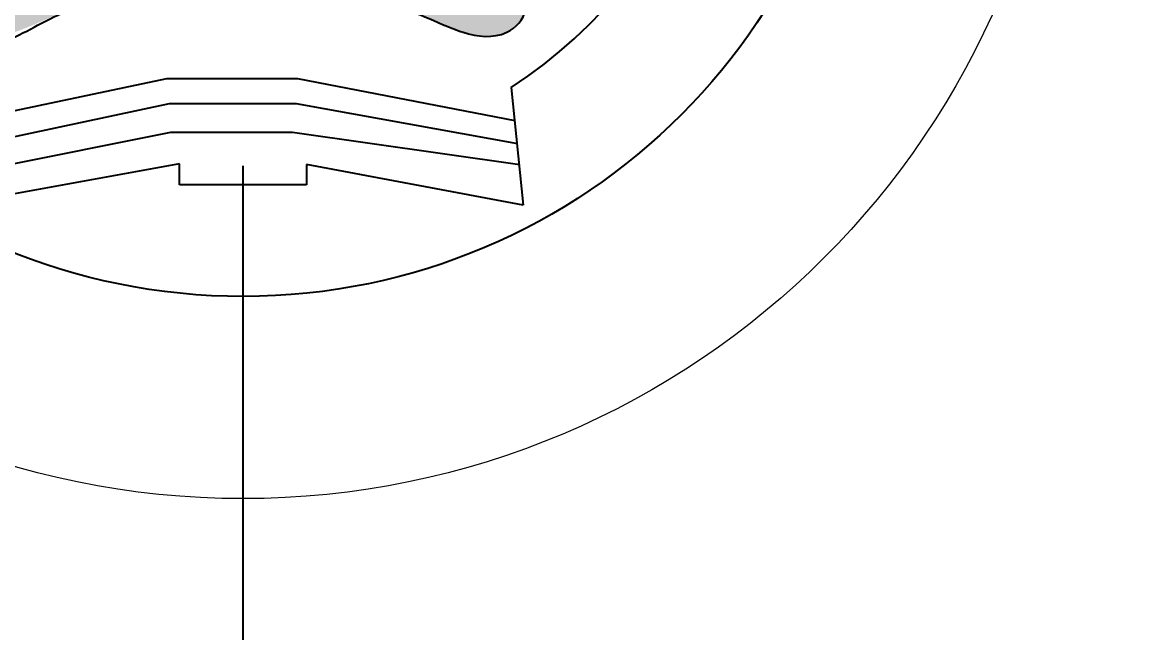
# Model space of a CAD drawing. Extents: x -79995 to 347433, y -157641 to 104789.
# Drawn here: x 3264 to 3943, y -18826 to -18454 of the extents above; entities that cross this region are included whole.
import ezdxf

# ---------------------------------------------------------------- set-up
doc = ezdxf.new("R2010")
doc.units = 0
doc.layers.get('DEFPOINTS').update_dxf_attribs({"linetype": 'CONTINUOUS'})
for name, color, linetype in [('DIM', 1, 'CONTINUOUS'), ('net cat', 4, 'CONTINUOUS'), ('quocquy', 7, 'CONTINUOUS')]:
    doc.layers.add(name, color=color, linetype=linetype)
doc.layers.add('NET-THAY', color=2, linetype='CONTINUOUS', lineweight=13)
doc.styles.add('HEL-CONDENSE', font='')
doc.styles.get('HEL-CONDENSE').set_extended_font_data('VNI-Helve-Condense')
doc.dimstyles.new('D100', dxfattribs={"dimtxt": 225, "dimasz": 1.199999999999999, "dimexe": 100, "dimexo": 0, "dimgap": 50, "dimtad": 1, "dimdec": 0, "dimzin": 13, "dimdsep": 46, "dimtxsty": 'HEL-CONDENSE', "dimblk": 'D50', "dimcen": 0, "dimclrd": 1, "dimclre": 1, "dimclrt": 7, "dimadec": 0, "dimazin": 0, "dimtfac": 1, "dimtdec": 0, "dimtmove": 0, "dimatfit": 3, "dimldrblk": 'D50', "dimfxl": 1, "dimtolj": 1, "dimtzin": 13, "dimarcsym": 0})

# ---------------------------------------------------------------- blocks, each defined once
blk = doc.blocks.new('A$C091321F2')
at = {"layer": 'net cat', "ltscale": 1000}
h = blk.add_hatch(dxfattribs=at)
h.set_pattern_fill('AR-SAND', color=8, scale=0.5, style=0)
h.set_pattern_definition([(142.4999999969202, (742243.8318991999, 245510.5900171782), (0.836796873977081, 25.59571604341054), [0, -20.19151362409465, 0, -22.5826139216848, 0, -21.58632213102224]), (172.4999999991747, (742243.8318991999, 245510.5900171782), (-23.5095200358847, 37.48907942714687), [0, -10.89279024414875, 0, -18.19893004205339, 0, -6.974042534363528]), (212.5000000028897, (742260.1710845665, 245510.5900171782), (-41.36793726592042, 0.07516300771660865), [0, -6.64194527102322, 0, -23.9110029756836, 0, -31.21714277380914]), (222.5000000031763, (742260.1710845665, 245510.5900171782), (-39.93307219287159, 11.65893200392044), [0, -3.320972635573606, 0, -15.67499083990743, 0, -17.93325223209748])])
edge = h.paths.add_edge_path()
edge.add_ellipse((1332.922501826892, 1333.623207340599), major_axis=(0.3915618126131998, 597.0741501459883), ratio=0.9999999998888748, start_angle=15.33083101973709, end_angle=131.3116480654586)
edge.add_line((884.1837391240988, 939.7562032688293), (885.5924440820236, 940.851843889046))
edge.add_line((885.5924440820236, 940.851843889046), (887.2476098691113, 942.1126017596107))
edge.add_line((887.2476098691113, 942.1126017596107), (888.9149787798524, 943.3574025889393))
edge.add_line((888.9149787798524, 943.3574025889393), (890.5935491535347, 944.5875185229233))
edge.add_line((890.5935491535347, 944.5875185229233), (892.2823193161748, 945.804221725266))
edge.add_line((892.2823193161748, 945.804221725266), (893.9802875930909, 947.0087843596702))
edge.add_line((893.9802875930909, 947.0087843596702), (895.6864523102995, 948.2024785897811))
edge.add_line((895.6864523102995, 948.2024785897811), (897.3998117931187, 949.3865765792434))
edge.add_line((897.3998117931187, 949.3865765792434), (899.1193643670995, 950.5623504917603))
edge.add_line((899.1193643670995, 950.5623504917603), (900.8441083582584, 951.7310724909767))
edge.add_line((900.8441083582584, 951.7310724909767), (902.5730420921464, 952.8940147405956))
edge.add_line((902.5730420921464, 952.8940147405956), (904.3051822795533, 954.0524219455547))
edge.add_line((904.3051822795533, 954.0524219455547), (906.0401869004127, 955.2065810773638))
edge.add_line((906.0401869004127, 955.2065810773638), (907.7785067919176, 956.3555949755828))
edge.add_line((907.7785067919176, 956.3555949755828), (909.5206419229507, 957.4984931012732))
edge.add_line((909.5206419229507, 957.4984931012732), (911.2670922623947, 958.634304915613))
edge.add_line((911.2670922623947, 958.634304915613), (913.0183577798307, 959.7620598796639))
edge.add_line((913.0183577798307, 959.7620598796639), (914.7749384441413, 960.8807874544873))
edge.add_line((914.7749384441413, 960.8807874544873), (916.5373342246749, 961.9895171012031))
edge.add_line((916.5373342246749, 961.9895171012031), (918.3060450900812, 963.0872782809893))
edge.add_line((918.3060450900812, 963.0872782809893), (920.0815710094757, 964.1731004548492))
edge.add_line((920.0815710094757, 964.1731004548492), (921.8644119524397, 965.2460130839609))
edge.add_line((921.8644119524397, 965.2460130839609), (923.6550678878557, 966.3050456293277))
edge.add_line((923.6550678878557, 966.3050456293277), (925.4540387846064, 967.3492275521858))
edge.add_line((925.4540387846064, 967.3492275521858), (927.2617308474146, 968.3777644078364))
edge.add_line((927.2617308474146, 968.3777644078364), (929.0779798093718, 969.3909331255127))
edge.add_line((929.0779798093718, 969.3909331255127), (930.9024068491999, 970.3894135770388))
edge.add_line((930.9024068491999, 970.3894135770388), (932.7346327586565, 971.3738863617764))
edge.add_line((932.7346327586565, 971.3738863617764), (934.5742783292662, 972.3450320790871))
edge.add_line((934.5742783292662, 972.3450320790871), (936.4209643525537, 973.3035313282744))
edge.add_line((936.4209643525537, 973.3035313282744), (938.2743116202764, 974.2500647086999))
edge.add_line((938.2743116202764, 974.2500647086999), (940.1339409241918, 975.1853128197836))
edge.add_line((940.1339409241918, 975.1853128197836), (941.9994730555918, 976.1099562608288))
edge.add_line((941.9994730555918, 976.1099562608288), (943.8705288064666, 977.024675631139))
edge.add_line((943.8705288064666, 977.024675631139), (945.7467289678752, 977.930151530134))
edge.add_line((945.7467289678752, 977.930151530134), (947.6276943320408, 978.8270645571174))
edge.add_line((947.6276943320408, 978.8270645571174), (949.5130456902552, 979.7160953114508))
edge.add_line((949.5130456902552, 979.7160953114508), (951.4024038340431, 980.5979243924958))
edge.add_line((951.4024038340431, 980.5979243924958), (953.2953895553946, 981.4732323996141))
edge.add_line((953.2953895553946, 981.4732323996141), (955.1916236456018, 982.3426999321091))
edge.add_line((955.1916236456018, 982.3426999321091), (957.0907268961892, 983.2070075893425))
edge.add_line((957.0907268961892, 983.2070075893425), (958.9923524525948, 984.066748914076))
edge.add_line((958.9923524525948, 984.066748914076), (960.8966037752107, 984.9213057388552))
edge.add_line((960.8966037752107, 984.9213057388552), (962.8039144722279, 985.7691715355613))
edge.add_line((962.8039144722279, 985.7691715355613), (964.7147257428151, 986.6088193490868))
edge.add_line((964.7147257428151, 986.6088193490868), (966.6294787868392, 987.4387222241494))
edge.add_line((966.6294787868392, 987.4387222241494), (968.5486148034688, 988.2573532056413))
edge.add_line((968.5486148034688, 988.2573532056413), (970.4725749923382, 989.0631853383384))
edge.add_line((970.4725749923382, 989.0631853383384), (972.4018005526159, 989.8546916670166))
edge.add_line((972.4018005526159, 989.8546916670166), (974.3367326839361, 990.63034523651))
edge.add_line((974.3367326839361, 990.63034523651), (976.2778125857003, 991.3886190915946))
edge.add_line((976.2778125857003, 991.3886190915946), (978.2254814575426, 992.1279862771044))
edge.add_line((978.2254814575426, 992.1279862771044), (980.1801804986317, 992.8469198378734))
edge.add_line((980.1801804986317, 992.8469198378734), (982.1423509083688, 993.5438928186195))
edge.add_line((982.1423509083688, 993.5438928186195), (984.1124338866211, 994.2173782642349))
edge.add_line((984.1124338866211, 994.2173782642349), (986.0908706325572, 994.8658492194954))
edge.add_line((986.0908706325572, 994.8658492194954), (988.0781023455784, 995.4877787292353))
edge.add_line((988.0781023455784, 995.4877787292353), (990.0745702253189, 996.0816398381721))
edge.add_line((990.0745702253189, 996.0816398381721), (992.0807154709473, 996.6459055911982))
edge.add_line((992.0807154709473, 996.6459055911982), (994.0969792823307, 997.1790490330895))
edge.add_line((994.0969792823307, 997.1790490330895), (996.1237063191365, 997.6795557837468))
edge.add_line((996.1237063191365, 997.6795557837468), (998.1605090512894, 998.1460068373126))
edge.add_line((998.1605090512894, 998.1460068373126), (1000.206664313329, 998.5770269072964))
edge.add_line((1000.206664313329, 998.5770269072964), (1002.261447190074, 998.9712409350905))
edge.add_line((1002.261447190074, 998.9712409350905), (1004.324132766575, 999.3272738622036))
edge.add_line((1004.324132766575, 999.3272738622036), (1006.393996127415, 999.6437506300281))
edge.add_line((1006.393996127415, 999.6437506300281), (1008.470312357415, 999.9192961800727))
edge.add_line((1008.470312357415, 999.9192961800727), (1010.55235654139, 1000.152535453788))
edge.add_line((1010.55235654139, 1000.152535453788), (1012.639403764158, 1000.342093392508))
edge.add_line((1012.639403764158, 1000.342093392508), (1014.730729110772, 1000.486594937858))
edge.add_line((1014.730729110772, 1000.486594937858), (1016.825607666047, 1000.584665031114))
edge.add_line((1016.825607666047, 1000.584665031114), (1018.923314514337, 1000.634928613785))
edge.add_line((1018.923314514337, 1000.634928613785), (1021.023124740925, 1000.636010627379))
edge.add_line((1021.023124740925, 1000.636010627379), (1023.124313430395, 1000.586536013288))
edge.add_line((1023.124313430395, 1000.586536013288), (1025.226155667799, 1000.485129712964))
edge.add_line((1025.226155667799, 1000.485129712964), (1027.32792653772, 1000.330416667799))
edge.add_line((1027.32792653772, 1000.330416667799), (1029.428901124978, 1000.121021819359))
edge.add_line((1029.428901124978, 1000.121021819359), (1031.528354514623, 999.8555701090372))
edge.add_line((1031.528354514623, 999.8555701090372), (1033.625561791239, 999.5326864782255))
edge.add_line((1033.625561791239, 999.5326864782255), (1035.719798039878, 999.1509958684328))
edge.add_line((1035.719798039878, 999.1509958684328), (1037.810338345123, 998.7091232211096))
edge.add_line((1037.810338345123, 998.7091232211096), (1039.896457791794, 998.2056934776483))
edge.add_line((1039.896457791794, 998.2056934776483), (1041.97743146494, 997.6393315795576))
edge.add_line((1041.97743146494, 997.6393315795576), (1044.05253444938, 997.0086624682881))
edge.add_line((1044.05253444938, 997.0086624682881), (1046.121041829698, 996.3123110851739))
edge.add_line((1046.121041829698, 996.3123110851739), (1048.182228690712, 995.5489023718401))
edge.add_line((1048.182228690712, 995.5489023718401), (1050.235333275748, 994.717075302091))
edge.add_line((1050.235333275748, 994.717075302091), (1052.277231786866, 993.8163685171749))
edge.add_line((1052.277231786866, 993.8163685171749), (1054.301049369853, 992.8477493815008))
edge.add_line((1054.301049369853, 992.8477493815008), (1056.29957775888, 991.8123122511897))
edge.add_line((1056.29957775888, 991.8123122511897), (1058.265608687885, 990.7111514823628))
edge.add_line((1058.265608687885, 990.7111514823628), (1060.19193389127, 989.5453614311991))
edge.add_line((1060.19193389127, 989.5453614311991), (1062.071345102973, 988.3160364537616))
edge.add_line((1062.071345102973, 988.3160364537616), (1063.896634056931, 987.0242709062295))
edge.add_line((1063.896634056931, 987.0242709062295), (1065.660592487548, 985.6711591446656))
edge.add_line((1065.660592487548, 985.6711591446656), (1067.356012128759, 984.2577955253073))
edge.add_line((1067.356012128759, 984.2577955253073), (1068.975684714504, 982.7852744041593))
edge.add_line((1068.975684714504, 982.7852744041593), (1070.512401979184, 981.254690137459))
edge.add_line((1070.512401979184, 981.254690137459), (1071.958955656504, 979.6671370813274))
edge.add_line((1071.958955656504, 979.6671370813274), (1073.308137481101, 978.0237095918274))
edge.add_line((1073.308137481101, 978.0237095918274), (1074.552739186445, 976.3255020251381))
edge.add_line((1074.552739186445, 976.3255020251381), (1075.685552507173, 974.5736087373807))
edge.add_line((1075.685552507173, 974.5736087373807), (1076.699369176989, 972.7691240846762))
edge.add_line((1076.699369176989, 972.7691240846762), (1077.586980930297, 970.9131424231455))
edge.add_line((1077.586980930297, 970.9131424231455), (1078.341179501032, 969.0067581089679))
edge.add_line((1078.341179501032, 969.0067581089679), (1078.954756623134, 967.0510654982063))
edge.add_line((1078.954756623134, 967.0510654982063), (1079.420504590729, 965.0471597184078))
edge.add_line((1079.420504590729, 965.0471597184078), (1079.732809790876, 962.9983327744994))
edge.add_line((1079.732809790876, 962.9983327744994), (1079.891143569257, 960.9148844357696))
edge.add_line((1079.891143569257, 960.9148844357696), (1079.895988981239, 958.8085087439977))
edge.add_line((1079.895988981239, 958.8085087439977), (1079.747829081025, 956.6908997409628))
edge.add_line((1079.747829081025, 956.6908997409628), (1079.44714692398, 954.5737514684442))
edge.add_line((1079.44714692398, 954.5737514684442), (1078.994425564539, 952.4687579682213))
edge.add_line((1078.994425564539, 952.4687579682213), (1078.390148057835, 950.3876132820151))
edge.add_line((1078.390148057835, 950.3876132820151), (1077.634797458537, 948.342011451663))
edge.add_line((1077.634797458537, 948.342011451663), (1076.728856821544, 946.3436465189443))
edge.add_line((1076.728856821544, 946.3436465189443), (1075.672809201526, 944.4042125255801))
edge.add_line((1075.672809201526, 944.4042125255801), (1074.467137653381, 942.5354035133496))
edge.add_line((1074.467137653381, 942.5354035133496), (1073.112325232243, 940.7489135241485))
edge.add_line((1073.112325232243, 940.7489135241485), (1071.608854992548, 939.0564365995815))
edge.add_line((1071.608854992548, 939.0564365995815), (1069.957219824661, 937.4696630272083))
edge.add_line((1069.957219824661, 937.4696630272083), (1068.162326692836, 935.998598186241))
edge.add_line((1068.162326692836, 935.998598186241), (1066.240439098328, 934.6489125208464))
edge.add_line((1066.240439098328, 934.6489125208464), (1064.209621854592, 933.4255888914922))
edge.add_line((1064.209621854592, 933.4255888914922), (1062.087939775549, 932.3336101584136))
edge.add_line((1062.087939775549, 932.3336101584136), (1059.893457674421, 931.3779591820785))
edge.add_line((1059.893457674421, 931.3779591820785), (1057.644240365131, 930.5636188228382))
edge.add_line((1057.644240365131, 930.5636188228382), (1055.358352661133, 929.8955719411024))
edge.add_line((1055.358352661133, 929.8955719411024), (1053.05385937565, 929.3788013972226))
edge.add_line((1053.05385937565, 929.3788013972226), (1050.748825322837, 929.0182900515501))
edge.add_line((1050.748825322837, 929.0182900515501), (1048.461315315915, 928.8190207644948))
edge.add_line((1048.461315315915, 928.8190207644948), (1046.209394168342, 928.7859763964079))
edge.add_line((1046.209394168342, 928.7859763964079), (1044.011126694269, 928.924139807641))
edge.add_line((1044.011126694269, 928.924139807641), (1041.884577706456, 929.238493858662))
edge.add_line((1041.884577706456, 929.238493858662), (1039.847812019289, 929.734021409764))
edge.add_line((1039.847812019289, 929.734021409764), (1037.918894445756, 930.4157053212984))
edge.add_line((1037.918894445756, 930.4157053212984), (1036.115889799781, 931.2885284537915))
edge.add_line((1036.115889799781, 931.2885284537915), (1034.456862894585, 932.35747366742))
edge.add_line((1034.456862894585, 932.35747366742), (1032.959425249835, 933.6271665183012))
edge.add_line((1032.959425249835, 933.6271665183012), (1031.621772665996, 935.0869283314096))
edge.add_line((1031.621772665996, 935.0869283314096), (1030.415789395571, 936.7053406365449))
edge.add_line((1030.415789395571, 936.7053406365449), (1029.311487170868, 938.4495089700213))
edge.add_line((1029.311487170868, 938.4495089700213), (1028.278877724195, 940.2865388682112))
edge.add_line((1028.278877724195, 940.2865388682112), (1027.287972788094, 942.1835358673707))
edge.add_line((1027.287972788094, 942.1835358673707), (1026.308784094639, 944.1076055038138))
edge.add_line((1026.308784094639, 944.1076055038138), (1025.311323376605, 946.0258533139131))
edge.add_line((1025.311323376605, 946.0258533139131), (1024.2656023663, 947.9053848339827))
edge.add_line((1024.2656023663, 947.9053848339827), (1023.141632796032, 949.7133056002785))
edge.add_line((1023.141632796032, 949.7133056002785), (1021.909426398342, 951.4167211492313))
edge.add_line((1021.909426398342, 951.4167211492313), (1020.538994905539, 952.9827370170387))
edge.add_line((1020.538994905539, 952.9827370170387), (1019.001268651802, 954.3790624221438))
edge.add_line((1019.001268651802, 954.3790624221438), (1017.291280275676, 955.5892460172181))
edge.add_line((1017.291280275676, 955.5892460172181), (1015.429943050491, 956.6138445629622))
edge.add_line((1015.429943050491, 956.6138445629622), (1013.439445082564, 957.4542526083533))
edge.add_line((1013.439445082564, 957.4542526083533), (1011.341974477284, 958.111864702485))
edge.add_line((1011.341974477284, 958.111864702485), (1009.159719340736, 958.5880753942765))
edge.add_line((1009.159719340736, 958.5880753942765), (1006.914867779007, 958.884279232705))
edge.add_line((1006.914867779007, 958.884279232705), (1004.629607897718, 959.0018707667477))
edge.add_line((1004.629607897718, 959.0018707667477), (1002.326127802953, 958.9422445454402))
edge.add_line((1002.326127802953, 958.9422445454402), (1000.026615600334, 958.7067951177596))
edge.add_line((1000.026615600334, 958.7067951177596), (997.7532593961805, 958.2969170326833))
edge.add_line((997.7532593961805, 958.2969170326833), (995.5282472961117, 957.7140048391884))
edge.add_line((995.5282472961117, 957.7140048391884), (993.373767406214, 956.9594530862523))
edge.add_line((993.373767406214, 956.9594530862523), (991.3120078323409, 956.0346563229687))
edge.add_line((991.3120078323409, 956.0346563229687), (989.3651566801127, 954.9410090981983))
edge.add_line((989.3651566801127, 954.9410090981983), (987.5554016940296, 953.679906207486))
edge.add_line((987.5554016940296, 953.679906207486), (985.9007619391195, 952.2555846572504))
edge.add_line((985.9007619391195, 952.2555846572504), (984.4047400674317, 950.6821787611698))
edge.add_line((984.4047400674317, 950.6821787611698), (983.0676809211727, 948.975975832087))
edge.add_line((983.0676809211727, 948.975975832087), (981.8899293427821, 947.1532631826703))
edge.add_line((981.8899293427821, 947.1532631826703), (980.8718301744666, 945.2303281256463))
edge.add_line((980.8718301744666, 945.2303281256463), (980.0137282579672, 943.2234579737415))
edge.add_line((980.0137282579672, 943.2234579737415), (979.3159684359562, 941.1489400396822))
edge.add_line((979.3159684359562, 941.1489400396822), (978.7788955501746, 939.023061636195))
edge.add_line((978.7788955501746, 939.023061636195), (978.4028544432949, 936.8621100759483))
edge.add_line((978.4028544432949, 936.8621100759483), (978.1881899570581, 934.6823726717266))
edge.add_line((978.1881899570581, 934.6823726717266), (978.1352469339035, 932.5001367361983))
edge.add_line((978.1352469339035, 932.5001367361983), (978.2443702160381, 930.3316895820899))
edge.add_line((978.2443702160381, 930.3316895820899), (978.5158989743795, 928.1933094829437))
edge.add_line((978.5158989743795, 928.1933094829437), (978.948033380555, 926.0978652079357))
edge.add_line((978.948033380555, 926.0978652079357), (979.5336294176523, 924.0497070471174))
edge.add_line((979.5336294176523, 924.0497070471174), (980.2647221426014, 922.0518767570029))
edge.add_line((980.2647221426014, 922.0518767570029), (981.1333466118667, 920.1074160939315))
edge.add_line((981.1333466118667, 920.1074160939315), (982.1315378823783, 918.2193668143009))
edge.add_line((982.1315378823783, 918.2193668143009), (983.2513310106006, 916.3907706744503))
edge.add_line((983.2513310106006, 916.3907706744503), (984.4847610532306, 914.6246694308356))
edge.add_line((984.4847610532306, 914.6246694308356), (985.8238630671985, 912.9241048397962))
edge.add_line((985.8238630671985, 912.9241048397962), (987.2606721085031, 911.2921186577296))
edge.add_line((987.2606721085031, 911.2921186577296), (988.7872232345399, 909.7317526410334))
edge.add_line((988.7872232345399, 909.7317526410334), (990.3955515015405, 908.2460485461052))
edge.add_line((990.3955515015405, 908.2460485461052), (992.0776919662021, 906.8380481293425))
edge.add_line((992.0776919662021, 906.8380481293425), (993.8256796854548, 905.510793147143))
edge.add_line((993.8256796854548, 905.510793147143), (995.6315497155301, 904.267325355846))
edge.add_line((995.6315497155301, 904.267325355846), (997.4873371135909, 903.1106865119073))
edge.add_line((997.4873371135909, 903.1106865119073), (999.3850769358687, 902.043918371608))
edge.add_line((999.3850769358687, 902.043918371608), (1001.316804239061, 901.0700626914622))
edge.add_line((1001.316804239061, 901.0700626914622), (1003.275458461139, 900.1913128371816))
edge.add_line((1003.275458461139, 900.1913128371816), (1005.258089649724, 899.4060060520424))
edge.add_line((1005.258089649724, 899.4060060520424), (1007.262915130006, 898.7113845684216))
edge.add_line((1007.262915130006, 898.7113845684216), (1009.288152306573, 898.1046905441326))
edge.add_line((1009.288152306573, 898.1046905441326), (1011.332018584246, 897.5831661371631))
edge.add_line((1011.332018584246, 897.5831661371631), (1013.392731367145, 897.1440535053844))
edge.add_line((1013.392731367145, 897.1440535053844), (1015.468508059857, 896.7845948066679))
edge.add_line((1015.468508059857, 896.7845948066679), (1017.557566066971, 896.502032198885))
edge.add_line((1017.557566066971, 896.502032198885), (1019.658122793073, 896.2936078399653))
edge.add_line((1019.658122793073, 896.2936078399653), (1021.76839564275, 896.1565638878383))
edge.add_line((1021.76839564275, 896.1565638878383), (1023.886602020357, 896.0881425003172))
edge.add_line((1023.886602020357, 896.0881425003172), (1026.010959330248, 896.0855858352734))
edge.add_line((1026.010959330248, 896.0855858352734), (1028.139684977243, 896.1461360507528))
edge.add_line((1028.139684977243, 896.1461360507528), (1030.270996365929, 896.2670353045105))
edge.add_line((1030.270996365929, 896.2670353045105), (1032.403110900661, 896.445525754476))
edge.add_line((1032.403110900661, 896.445525754476), (1034.534245986026, 896.6788495585206))
edge.add_line((1034.534245986026, 896.6788495585206), (1036.662619026378, 896.964248874574))
edge.add_line((1036.662619026378, 896.964248874574), (1038.786447426304, 897.2989658605657))
edge.add_line((1038.786447426304, 897.2989658605657), (1040.903948590625, 897.6802426743088))
edge.add_line((1040.903948590625, 897.6802426743088), (1043.013339923462, 898.105321473733))
edge.add_line((1043.013339923462, 898.105321473733), (1045.112838829402, 898.5714444167097))
edge.add_line((1045.112838829402, 898.5714444167097), (1047.200662713265, 899.0758536611684))
edge.add_line((1047.200662713265, 899.0758536611684), (1049.275028979406, 899.6157913649804))
edge.add_line((1049.275028979406, 899.6157913649804), (1051.334155032178, 900.1884996860172))
edge.add_line((1051.334155032178, 900.1884996860172), (1053.376258276403, 900.7912207822083))
edge.add_line((1053.376258276403, 900.7912207822083), (1055.399685684126, 901.4212353513576))
edge.add_line((1055.399685684126, 901.4212353513576), (1057.404612814542, 902.0763680046075))
edge.add_line((1057.404612814542, 902.0763680046075), (1059.392568596406, 902.7548459127429))
edge.add_line((1059.392568596406, 902.7548459127429), (1061.365113775013, 903.4549057106487))
edge.add_line((1061.365113775013, 903.4549057106487), (1063.32380909659, 904.17478403321))
edge.add_line((1063.32380909659, 904.17478403321), (1065.270215306664, 904.9127175153699))
edge.add_line((1065.270215306664, 904.9127175153699), (1067.205893150996, 905.6669427919551))
edge.add_line((1067.205893150996, 905.6669427919551), (1069.132403375115, 906.4356964978506))
edge.add_line((1069.132403375115, 906.4356964978506), (1071.051306725247, 907.2172152680578))
edge.add_line((1071.051306725247, 907.2172152680578), (1072.964163946919, 908.0097357373452))
edge.add_line((1072.964163946919, 908.0097357373452), (1074.87253578566, 908.8114945405978))
edge.add_line((1074.87253578566, 908.8114945405978), (1076.777982987463, 909.6207283127587))
edge.add_line((1076.777982987463, 909.6207283127587), (1078.68206629809, 910.4356736887712))
edge.add_line((1078.68206629809, 910.4356736887712), (1080.58628906915, 911.2546066974755))
edge.add_line((1080.58628906915, 911.2546066974755), (1082.491384087829, 912.0763322649291))
edge.add_line((1082.491384087829, 912.0763322649291), (1084.397533074021, 912.9000335575547))
edge.add_line((1084.397533074021, 912.9000335575547), (1086.30490580434, 913.7249019385199))
edge.add_line((1086.30490580434, 913.7249019385199), (1088.213672056329, 914.5501287712832))
edge.add_line((1088.213672056329, 914.5501287712832), (1090.124001606833, 915.3749054191285))
edge.add_line((1090.124001606833, 915.3749054191285), (1092.0360642327, 916.1984232453979))
edge.add_line((1092.0360642327, 916.1984232453979), (1093.950029711006, 917.0198736133752))
edge.add_line((1093.950029711006, 917.0198736133752), (1095.866067819297, 917.8384478864027))
edge.add_line((1095.866067819297, 917.8384478864027), (1097.784348333953, 918.6533374278806))
edge.add_line((1097.784348333953, 918.6533374278806), (1099.705041032284, 919.4637336010346))
edge.add_line((1099.705041032284, 919.4637336010346), (1101.628315691371, 920.268827769265))
edge.add_line((1101.628315691371, 920.268827769265), (1103.55434208829, 921.067811295914))
edge.add_line((1103.55434208829, 921.067811295914), (1105.483289999887, 921.8598755442072))
edge.add_line((1105.483289999887, 921.8598755442072), (1107.415329203475, 922.6442118776031))
edge.add_line((1107.415329203475, 922.6442118776031), (1109.350629475899, 923.4200116593274))
edge.add_line((1109.350629475899, 923.4200116593274), (1111.289360594237, 924.1864662527805))
edge.add_ellipse((1328.802613220643, 988.6352855728474), major_axis=(-160.4145650882817, 160.4145650882817), ratio=0.9999999999980036, start_angle=53.964783619594925, end_angle=61.50446990816488, ccw=False)
edge.add_line((1104.713417749852, 953.2842197828577), (1134.459123240085, 957.9767369281035))
edge.add_ellipse((1328.802613219945, 988.6352855755831), major_axis=(0.1068249469129074, 196.7468609699749), ratio=0.9999999998621496, start_angle=81.06632548223138, end_angle=98.99589272012292, ccw=False)
edge.add_line((1134.459123240085, 1019.29383422219), (1104.713417749852, 1023.986351367552))
edge.add_ellipse((1328.802613219945, 988.6352855757577), major_axis=(-160.4145650869404, 160.4145650869404), ratio=0.9999999999899797, start_angle=26.642552946923388, end_angle=36.03521638025501, ccw=False)
edge.add_line((1113.487047552364, 1060.083676468639), (1109.817113525234, 1061.691969964071))
edge.add_line((1109.817113525234, 1061.691969964071), (1106.231885086978, 1063.366505578335))
edge.add_line((1106.231885086978, 1063.366505578335), (1102.740191007499, 1065.114187654457))
edge.add_line((1102.740191007499, 1065.114187654457), (1099.350860057166, 1066.941920535464))
edge.add_line((1099.350860057166, 1066.941920535464), (1096.072721005883, 1068.856608564383))
edge.add_line((1096.072721005883, 1068.856608564383), (1092.914602623787, 1070.865156084183))
edge.add_line((1092.914602623787, 1070.865156084183), (1089.885333681013, 1072.974467437947))
edge.add_line((1089.885333681013, 1072.974467437947), (1086.9937429477, 1075.191446968587))
edge.add_line((1086.9937429477, 1075.191446968587), (1084.248659193981, 1077.522999019187))
edge.add_line((1084.248659193981, 1077.522999019187), (1081.658911189996, 1079.976027932717))
edge.add_line((1081.658911189996, 1079.976027932717), (1079.233327705879, 1082.557438052201))
edge.add_line((1079.233327705879, 1082.557438052201), (1076.980737511534, 1085.27413372061))
edge.add_line((1076.980737511534, 1085.27413372061), (1074.909969377564, 1088.133019281027))
edge.add_line((1074.909969377564, 1088.133019281027), (1073.029294542735, 1091.140477872803))
edge.add_line((1073.029294542735, 1091.140477872803), (1071.336929691955, 1094.293493206962))
edge.add_line((1071.336929691955, 1094.293493206962), (1069.822370130103, 1097.580895875348))
edge.add_line((1069.822370130103, 1097.580895875348), (1068.474821958691, 1100.991246110527))
edge.add_line((1068.474821958691, 1100.991246110527), (1067.28349127993, 1104.513104144949))
edge.add_line((1067.28349127993, 1104.513104144949), (1066.237584195565, 1108.135030211008))
edge.add_line((1066.237584195565, 1108.135030211008), (1065.32630680711, 1111.845584541152))
edge.add_line((1065.32630680711, 1111.845584541152), (1064.538865216542, 1115.633327367948))
edge.add_line((1064.538865216542, 1115.633327367948), (1063.864465525607, 1119.48681892379))
edge.add_line((1063.864465525607, 1119.48681892379), (1063.292313836049, 1123.394619441126))
edge.add_line((1063.292313836049, 1123.394619441126), (1062.811616250081, 1127.345289152407))
edge.add_line((1062.811616250081, 1127.345289152407), (1062.411578868749, 1131.327388290141))
edge.add_line((1062.411578868749, 1131.327388290141), (1062.081407794496, 1135.32947708678))
edge.add_line((1062.081407794496, 1135.32947708678), (1061.810309128836, 1139.340115774714))
edge.add_line((1061.810309128836, 1139.340115774714), (1061.587488973746, 1143.347864586511))
edge.add_line((1061.587488973746, 1143.347864586511), (1061.402153430739, 1147.341283754504))
edge.add_line((1061.402153430739, 1147.341283754504), (1061.243508601794, 1151.30893351126))
edge.add_line((1061.243508601794, 1151.30893351126), (1061.100760588655, 1155.239374089171))
edge.add_line((1061.100760588655, 1155.239374089171), (1060.963115493301, 1159.121165720746))
edge.add_line((1060.963115493301, 1159.121165720746), (1060.819779417245, 1162.942868638434))
edge.add_line((1060.819779417245, 1162.942868638434), (1060.660394997802, 1166.693686950195))
edge.add_line((1060.660394997802, 1166.693686950195), (1060.484021240845, 1170.376713606529))
edge.add_line((1060.484021240845, 1170.376713606529), (1060.29879940208, 1174.008437584038))
edge.add_line((1060.29879940208, 1174.008437584038), (1060.113240420353, 1177.605893131404))
edge.add_line((1060.113240420353, 1177.605893131404), (1059.935855235439, 1181.186114497308))
edge.add_line((1059.935855235439, 1181.186114497308), (1059.775154786184, 1184.766135930433))
edge.add_line((1059.775154786184, 1184.766135930433), (1059.639650012134, 1188.36299167946))
edge.add_line((1059.639650012134, 1188.36299167946), (1059.537851852365, 1191.993715993012))
edge.add_line((1059.537851852365, 1191.993715993012), (1059.478271246422, 1195.67534311983))
edge.add_line((1059.478271246422, 1195.67534311983), (1059.469419133384, 1199.424907308538))
edge.add_line((1059.469419133384, 1199.424907308538), (1059.519806452794, 1203.259442807874))
edge.add_line((1059.519806452794, 1203.259442807874), (1059.637944143498, 1207.195983866462))
edge.add_line((1059.637944143498, 1207.195983866462), (1059.832343145041, 1211.251564732986))
edge.add_line((1059.832343145041, 1211.251564732986), (1060.111514396966, 1215.443219656067))
edge.add_line((1060.111514396966, 1215.443219656067), (1060.483968838118, 1219.787982884503))
edge.add_line((1060.483968838118, 1219.787982884503), (1060.958131985739, 1224.302128015435))
edge.add_line((1060.958131985739, 1224.302128015435), (1061.539513306692, 1228.975962384022))
edge.add_line((1061.539513306692, 1228.975962384022), (1062.230053026695, 1233.768010653614))
edge.add_line((1062.230053026695, 1233.768010653614), (1063.031473635463, 1238.634858636127))
edge.add_line((1063.031473635463, 1238.634858636127), (1063.945497622713, 1243.533092143363))
edge.add_line((1063.945497622713, 1243.533092143363), (1064.973847478162, 1248.41929698718))
edge.add_line((1064.973847478162, 1248.41929698718), (1066.118245691294, 1253.250058979378))
edge.add_line((1066.118245691294, 1253.250058979378), (1067.380414751824, 1257.981963931874))
edge.add_line((1067.380414751824, 1257.981963931874), (1068.762077149469, 1262.57159765641))
edge.add_line((1068.762077149469, 1262.57159765641), (1070.264955374179, 1266.975545964844))
edge.add_line((1070.264955374179, 1266.975545964844), (1071.890771915205, 1271.150394669094))
edge.add_line((1071.890771915205, 1271.150394669094), (1073.641249262728, 1275.052729580959))
edge.add_line((1073.641249262728, 1275.052729580959), (1075.518109905766, 1278.63913651224))
edge.add_line((1075.518109905766, 1278.63913651224), (1077.523076334735, 1281.866201274854))
edge.add_line((1077.523076334735, 1281.866201274854), (1079.657871038886, 1284.6905096806))
edge.add_line((1079.657871038886, 1284.6905096806), (1081.924216507934, 1287.06864754128))
edge.add_line((1081.924216507934, 1287.06864754128), (1084.323835231597, 1288.95720066881))
edge.add_line((1084.323835231597, 1288.95720066881), (1086.85844969959, 1290.312754874933))
edge.add_line((1086.85844969959, 1290.312754874933), (1089.529782401631, 1291.091895971622))
edge.add_line((1089.529782401631, 1291.091895971622), (1092.339555827435, 1291.25120977062))
edge.add_line((1092.339555827435, 1291.25120977062), (1095.28927184944, 1290.749515490897))
edge.add_line((1095.28927184944, 1290.749515490897), (1098.373189159203, 1289.61895841721))
edge.add_line((1098.373189159203, 1289.61895841721), (1101.576863260008, 1287.979790216952))
edge.add_line((1101.576863260008, 1287.979790216952), (1104.885333946673, 1285.95748330967))
edge.add_line((1104.885333946673, 1285.95748330967), (1108.283641014714, 1283.677510114911))
edge.add_line((1108.283641014714, 1283.677510114911), (1111.756824258948, 1281.265343052277))
edge.add_line((1111.756824258948, 1281.265343052277), (1115.289923474425, 1278.846454541199))
edge.add_line((1115.289923474425, 1278.846454541199), (1118.86797845643, 1276.546317001281))
edge.add_line((1118.86797845643, 1276.546317001281), (1122.476029000245, 1274.490402852127))
edge.add_line((1122.476029000245, 1274.490402852127), (1126.099114900455, 1272.804184513225))
edge.add_line((1126.099114900455, 1272.804184513225), (1129.722275952576, 1271.613134404062))
edge.add_line((1129.722275952576, 1271.613134404062), (1133.330551951425, 1271.042724944302))
edge.add_line((1133.330551951425, 1271.042724944302), (1136.908901503542, 1271.218032391684))
edge.add_line((1136.908901503542, 1271.218032391684), (1140.428429468535, 1272.196533527691))
edge.add_line((1140.428429468535, 1272.196533527691), (1143.830837120069, 1273.892230076133))
edge.add_line((1143.830837120069, 1273.892230076133), (1147.054070629179, 1276.200800709135))
edge.add_line((1147.054070629179, 1276.200800709135), (1150.036076167831, 1279.017924098938))
edge.add_line((1150.036076167831, 1279.017924098938), (1152.714799907291, 1282.239278917667))
edge.add_line((1152.714799907291, 1282.239278917667), (1155.028188019292, 1285.760543837619))
edge.add_line((1155.028188019292, 1285.760543837619), (1156.914186675102, 1289.477397530805))
edge.add_line((1156.914186675102, 1289.477397530805), (1158.310742051573, 1293.285518672958))
edge.add_line((1158.310742051573, 1293.285518672958), (1159.183205393609, 1297.099068450625))
edge.add_line((1159.183205393609, 1297.099068450625), (1159.60468585114, 1300.904882078059))
edge.add_line((1159.60468585114, 1300.904882078059), (1159.674774342217, 1304.707654588565))
edge.add_line((1159.674774342217, 1304.707654588565), (1159.493061784422, 1308.512081015506))
edge.add_line((1159.493061784422, 1308.512081015506), (1159.159139095806, 1312.322856392246))
edge.add_line((1159.159139095806, 1312.322856392246), (1158.772597194184, 1316.144675752148))
edge.add_line((1158.772597194184, 1316.144675752148), (1158.433026997373, 1319.982234128518))
edge.add_line((1158.433026997373, 1319.982234128518), (1158.237562200753, 1323.84002029954))
edge.add_line((1158.237562200753, 1323.84002029954), (1158.214640436927, 1327.716756808921))
edge.add_line((1158.214640436927, 1327.716756808921), (1158.316466744291, 1331.604767362063))
edge.add_line((1158.316466744291, 1331.604767362063), (1158.491276510991, 1335.496042458282))
edge.add_line((1158.491276510991, 1335.496042458282), (1158.687305124011, 1339.382572597009))
edge.add_line((1158.687305124011, 1339.382572597009), (1158.852787971264, 1343.256348277559))
edge.add_line((1158.852787971264, 1343.256348277559), (1158.935960440664, 1347.109359999304))
edge.add_line((1158.935960440664, 1347.109359999304), (1158.885057919193, 1350.933598261618))
edge.add_line((1158.885057919193, 1350.933598261618), (1158.648315794999, 1354.721053563815))
edge.add_line((1158.648315794999, 1354.721053563815), (1158.173969455762, 1358.463716405386))
edge.add_line((1158.173969455762, 1358.463716405386), (1157.410254288698, 1362.153577285644))
edge.add_line((1157.410254288698, 1362.153577285644), (1156.305405681487, 1365.782626703905))
edge.add_line((1156.305405681487, 1365.782626703905), (1154.816540798405, 1369.340371594124))
edge.add_line((1154.816540798405, 1369.340371594124), (1152.959217487369, 1372.799977422052))
edge.add_line((1152.959217487369, 1372.799977422052), (1150.77261251118, 1376.128005217935))
edge.add_line((1150.77261251118, 1376.128005217935), (1148.295968788909, 1379.29099751258))
edge.add_line((1148.295968788909, 1379.29099751258), (1145.56852924102, 1382.255496837082))
edge.add_line((1145.56852924102, 1382.255496837082), (1142.629536787048, 1384.988045722246))
edge.add_line((1142.629536787048, 1384.988045722246), (1139.51823434676, 1387.45518669911))
edge.add_line((1139.51823434676, 1387.45518669911), (1136.273864839692, 1389.623462298594))
edge.add_line((1136.273864839692, 1389.623462298594), (1132.935671186075, 1391.45941505162))
edge.add_line((1132.935671186075, 1391.45941505162), (1129.542896305677, 1392.929587489052))
edge.add_line((1129.542896305677, 1392.929587489052), (1126.128584318096, 1394.009473809798))
edge.add_line((1126.128584318096, 1394.009473809798), (1122.699565724703, 1394.712423219054))
edge.add_line((1122.699565724703, 1394.712423219054), (1119.2557429648, 1395.061789715372))
edge.add_line((1119.2557429648, 1395.061789715372), (1115.797018435784, 1395.080927357718))
edge.add_line((1115.797018435784, 1395.080927357718), (1112.323294534814, 1394.793190205004))
edge.add_line((1112.323294534814, 1394.793190205004), (1108.834473659517, 1394.221932316024))
edge.add_line((1108.834473659517, 1394.221932316024), (1105.330458206823, 1393.390507749747))
edge.add_line((1105.330458206823, 1393.390507749747), (1101.811150574591, 1392.322270565026))
edge.add_line((1101.811150574591, 1392.322270565026), (1098.276453159982, 1391.040574820829))
edge.add_line((1098.276453159982, 1391.040574820829), (1094.726268360158, 1389.568774576066))
edge.add_line((1094.726268360158, 1389.568774576066), (1091.160498572746, 1387.930223889532))
edge.add_line((1091.160498572746, 1387.930223889532), (1087.57904619514, 1386.148276820197))
edge.add_line((1087.57904619514, 1386.148276820197), (1083.981813624501, 1384.246287426911))
edge.add_line((1083.981813624501, 1384.246287426911), (1080.368703258457, 1382.247609768645))
edge.add_line((1080.368703258457, 1382.247609768645), (1076.739617493935, 1380.17559790425))
edge.add_line((1076.739617493935, 1380.17559790425), (1073.094458728796, 1378.053605892637))
edge.add_line((1073.094458728796, 1378.053605892637), (1069.433129360201, 1375.904987792659))
edge.add_line((1069.433129360201, 1375.904987792659), (1065.755531785311, 1373.753097663342))
edge.add_line((1065.755531785311, 1373.753097663342), (1062.061568401754, 1371.621289563423))
edge.add_line((1062.061568401754, 1371.621289563423), (1058.351141606923, 1369.532917551929))
edge.add_line((1058.351141606923, 1369.532917551929), (1054.62415379798, 1367.511335687654))
edge.add_line((1054.62415379798, 1367.511335687654), (1050.880507372553, 1365.579898029566))
edge.add_line((1050.880507372553, 1365.579898029566), (1047.120104727568, 1363.761958636576))
edge.add_line((1047.120104727568, 1363.761958636576), (1043.342848260887, 1362.080871567538))
edge.add_line((1043.342848260887, 1362.080871567538), (1039.549384850776, 1360.554439030704))
edge.add_line((1039.549384850776, 1360.554439030704), (1035.744254616788, 1359.171430002898))
edge.add_line((1035.744254616788, 1359.171430002898), (1031.933266085573, 1357.911154515459))
edge.add_line((1031.933266085573, 1357.911154515459), (1028.122228476452, 1356.752917435952))
edge.add_line((1028.122228476452, 1356.752917435952), (1024.316951008514, 1355.676023631822))
edge.add_line((1024.316951008514, 1355.676023631822), (1020.523242900614, 1354.659777970694))
edge.add_line((1020.523242900614, 1354.659777970694), (1016.74691337184, 1353.683485320071))
edge.add_line((1016.74691337184, 1353.683485320071), (1012.993771641515, 1352.726450547343))
edge.add_line((1012.993771641515, 1352.726450547343), (1009.269626928726, 1351.767978520191))
edge.add_line((1009.269626928726, 1351.767978520191), (1005.580288452562, 1350.787374106003))
edge.add_line((1005.580288452562, 1350.787374106003), (1001.931565432111, 1349.763942172343))
edge.add_line((1001.931565432111, 1349.763942172343), (998.3292670864612, 1348.676987586776))
edge.add_line((998.3292670864612, 1348.676987586776), (994.7792026344687, 1347.505815216748))
edge.add_line((994.7792026344687, 1347.505815216748), (991.2871812956873, 1346.229729929764))
edge.add_line((991.2871812956873, 1346.229729929764), (987.8590122889727, 1344.828036593448))
edge.add_line((987.8590122889727, 1344.828036593448), (984.5005048336461, 1343.280040075188))
edge.add_line((984.5005048336461, 1343.280040075188), (981.2174681485631, 1341.565045242605))
edge.add_line((981.2174681485631, 1341.565045242605), (978.015711452812, 1339.662356963148))
edge.add_line((978.015711452812, 1339.662356963148), (974.9010439654812, 1337.551280104381))
edge.add_line((974.9010439654812, 1337.551280104381), (971.8792739785276, 1335.211122204899))
edge.add_line((971.8792739785276, 1335.211122204899), (968.9507353459485, 1332.636957809213))
edge.add_line((968.9507353459485, 1332.636957809213), (966.0973807184491, 1329.876801429549))
edge.add_line((966.0973807184491, 1329.876801429549), (963.2973091474269, 1326.98976638529))
edge.add_line((963.2973091474269, 1326.98976638529), (960.5286196838133, 1324.034965995757))
edge.add_line((960.5286196838133, 1324.034965995757), (957.7694113790058, 1321.071513580217))
edge.add_line((957.7694113790058, 1321.071513580217), (954.9977832844015, 1318.158522458049))
edge.add_line((954.9977832844015, 1318.158522458049), (952.191834451165, 1315.355105948576))
edge.add_line((952.191834451165, 1315.355105948576), (949.329663930228, 1312.720377371064))
edge.add_line((949.329663930228, 1312.720377371064), (946.3893707732204, 1310.313450044952))
edge.add_line((946.3893707732204, 1310.313450044952), (943.3490540313069, 1308.193437289447))
edge.add_line((943.3490540313069, 1308.193437289447), (940.1868127554189, 1306.419452423987))
edge.add_line((940.1868127554189, 1306.419452423987), (936.8807459971868, 1305.050608767779))
edge.add_line((936.8807459971868, 1305.050608767779), (933.4091903513763, 1304.145743967849))
edge.add_line((933.4091903513763, 1304.145743967849), (929.7744456650689, 1303.735886009934))
edge.add_line((929.7744456650689, 1303.735886009934), (926.022980118636, 1303.800804963568))
edge.add_line((926.022980118636, 1303.800804963568), (922.2060204837471, 1304.31474849279))
edge.add_line((922.2060204837471, 1304.31474849279), (918.3747935311403, 1305.251964261755))
edge.add_line((918.3747935311403, 1305.251964261755), (914.5805260324851, 1306.586699934502))
edge.add_line((914.5805260324851, 1306.586699934502), (910.8744447585195, 1308.293203175126))
edge.add_line((910.8744447585195, 1308.293203175126), (907.3077764806803, 1310.345721647667))
edge.add_line((907.3077764806803, 1310.345721647667), (903.9317479704041, 1312.71850301628))
edge.add_line((903.9317479704041, 1312.71850301628), (900.7931804335676, 1315.38592787151))
edge.add_line((900.7931804335676, 1315.38592787151), (897.9074406228028, 1318.323325860838))
edge.add_line((897.9074406228028, 1318.323325860838), (895.276218538871, 1321.506439292454))
edge.add_line((895.276218538871, 1321.506439292454), (892.9011481993366, 1324.911012163502))
edge.add_line((892.9011481993366, 1324.911012163502), (890.7838636226952, 1328.512788471242))
edge.add_line((890.7838636226952, 1328.512788471242), (888.9259988260455, 1332.287512212992))
edge.add_line((888.9259988260455, 1332.287512212992), (887.3291878276505, 1336.210927385895))
edge.add_line((887.3291878276505, 1336.210927385895), (885.9950646450743, 1340.258777987328))
edge.add_line((885.9950646450743, 1340.258777987328), (884.9252632963471, 1344.406808014493))
edge.add_line((884.9252632963471, 1344.406808014493), (884.1214177990332, 1348.630761464534))
edge.add_line((884.1214177990332, 1348.630761464534), (883.5851621711627, 1352.906382334826))
edge.add_line((883.5851621711627, 1352.906382334826), (883.3181304305326, 1357.20941462263))
edge.add_line((883.3181304305326, 1357.20941462263), (883.3219565947074, 1361.515602325089))
edge.add_line((883.3219565947074, 1361.515602325089), (883.5982746817172, 1365.800689439522))
edge.add_line((883.5982746817172, 1365.800689439522), (884.148718709359, 1370.04041996313))
edge.add_line((884.148718709359, 1370.04041996313), (884.97492269543, 1374.210537893232))
edge.add_line((884.97492269543, 1374.210537893232), (886.0785206577275, 1378.286787226971))
edge.add_line((886.0785206577275, 1378.286787226971), (887.4611466138158, 1382.244911961723))
edge.add_line((887.4611466138158, 1382.244911961723), (889.1244345819578, 1386.060656094633))
edge.add_line((889.1244345819578, 1386.060656094633), (891.0700185797177, 1389.709763623017))
edge.add_line((891.0700185797177, 1389.709763623017), (893.2995326248929, 1393.167978544079))
edge.add_line((893.2995326248929, 1393.167978544079), (895.8146107352804, 1396.411044855136))
edge.add_line((895.8146107352804, 1396.411044855136), (898.6133142057806, 1399.418087922852))
edge.add_line((898.6133142057806, 1399.418087922852), (901.6548422672786, 1402.205013743427))
edge.add_line((901.6548422672786, 1402.205013743427), (904.8745344309136, 1404.810310116271))
edge.add_line((904.8745344309136, 1404.810310116271), (908.2073836401105, 1407.272792847478))
edge.add_line((908.2073836401105, 1407.272792847478), (911.5883828373626, 1409.631277743203))
edge.add_line((911.5883828373626, 1409.631277743203), (914.952524965629, 1411.924580609542))
edge.add_line((914.952524965629, 1411.924580609542), (918.2348029674031, 1414.191517252708))
edge.add_line((918.2348029674031, 1414.191517252708), (921.3702097858768, 1416.470903478796))
edge.add_line((921.3702097858768, 1416.470903478796), (924.2937383637764, 1418.80155509396))
edge.add_line((924.2937383637764, 1418.80155509396), (926.9403816435952, 1421.222287904355))
edge.add_line((926.9403816435952, 1421.222287904355), (929.2451325685252, 1423.771917716076))
edge.add_line((929.2451325685252, 1423.771917716076), (931.1429840812925, 1426.489260335278))
edge.add_line((931.1429840812925, 1426.489260335278), (932.5699098310433, 1429.412730401789))
edge.add_line((932.5699098310433, 1429.412730401789), (933.5186163373291, 1432.557535490079))
edge.add_line((933.5186163373291, 1432.557535490079), (934.0685540854465, 1435.903399814386))
edge.add_line((934.0685540854465, 1435.903399814386), (934.3064978092443, 1439.427051542618))
edge.add_line((934.3064978092443, 1439.427051542618), (934.3192222425714, 1443.105218842451))
edge.add_line((934.3192222425714, 1443.105218842451), (934.1935021192767, 1446.914629881619))
edge.add_line((934.1935021192767, 1446.914629881619), (934.0161121734418, 1450.832012827916))
edge.add_line((934.0161121734418, 1450.832012827916), (933.8738271389157, 1454.834095849132))
edge.add_line((933.8738271389157, 1454.834095849132), (933.8534217495471, 1458.897607113002))
edge.add_line((933.8534217495471, 1458.897607113002), (934.0416707396507, 1462.999274787202))
edge.add_line((934.0416707396507, 1462.999274787202), (934.5253488426097, 1467.115827039583))
edge.add_line((934.5253488426097, 1467.115827039583), (935.3912307929713, 1471.223992037936))
edge.add_line((935.3912307929713, 1471.223992037936), (936.726060472196, 1475.300495897653))
edge.add_line((936.726060472196, 1475.300495897653), (938.56795121287, 1479.318829877593))
edge.add_line((938.56795121287, 1479.318829877593), (940.807918416569, 1483.242700425559))
edge.add_line((940.807918416569, 1483.242700425559), (943.3092722208239, 1487.033971062163))
edge.add_line((943.3092722208239, 1487.033971062163), (945.9353227631655, 1490.654505308135))
edge.add_line((945.9353227631655, 1490.654505308135), (948.5493801811244, 1494.06616668409))
edge.add_line((948.5493801811244, 1494.06616668409), (951.0147546122316, 1497.230818710697))
edge.add_line((951.0147546122316, 1497.230818710697), (953.1947561940178, 1500.110324908572))
edge.add_line((953.1947561940178, 1500.110324908572), (954.9526950640138, 1502.666548798501))
edge.add_line((954.9526950640138, 1502.666548798501), (956.1518813597504, 1504.86135390104))
edge.add_line((956.1518813597504, 1504.86135390104), (956.6580797189381, 1506.657455630018))
edge.add_line((956.6580797189381, 1506.657455630018), (956.417005832307, 1508.045318330289))
edge.add_line((956.417005832307, 1508.045318330289), (955.4700794515666, 1509.048622737173))
edge.add_line((955.4700794515666, 1509.048622737173), (953.8643574093003, 1509.693006070214))
edge.add_line((953.8643574093003, 1509.693006070214), (951.6468965390231, 1510.004105548956))
edge.add_line((951.6468965390231, 1510.004105548956), (948.8647536733188, 1510.007558392943))
edge.add_line((948.8647536733188, 1510.007558392943), (945.5649856452364, 1509.729001821775))
edge.add_line((945.5649856452364, 1509.729001821775), (941.7946492875926, 1509.19407305494))
edge.add_line((941.7946492875926, 1509.19407305494), (937.6008014334366, 1508.428409312153))
edge.add_line((937.6008014334366, 1508.428409312153), (933.0304989158176, 1507.457647812786))
edge.add_line((933.0304989158176, 1507.457647812786), (928.1307985675521, 1506.307425776555))
edge.add_line((928.1307985675521, 1506.307425776555), (922.9487572214566, 1505.003380422946))
edge.add_line((922.9487572214566, 1505.003380422946), (917.5314317108132, 1503.571148971503))
edge.add_line((917.5314317108132, 1503.571148971503), (911.9258788682055, 1502.036368641828))
edge.add_line((911.9258788682055, 1502.036368641828), (906.1791555269156, 1500.424676653522))
edge.add_line((906.1791555269156, 1500.424676653522), (900.3383185197599, 1498.76171022607))
edge.add_line((900.3383185197599, 1498.76171022607), (894.450424679555, 1497.073106579017))
edge.add_ellipse((1322.384436353575, 1333.623207340424), major_axis=(-0.3682481402613438, 458.0865118540514), ratio=0.999999999888594, start_angle=372.7628563353382, end_angle=429.04952518916656, ccw=False)
edge.add_line((1220.826517570997, 1780.310320518736), (1164.149586816784, 1832.54112715862))
edge.add_line((1164.149586816784, 1832.54112715862), (1175.438475787872, 1909.55417163251))
h = blk.add_hatch(dxfattribs=at)
h.set_pattern_fill('AR-SAND', color=8, scale=0.5, style=0)
h.set_pattern_definition([(37.50000000307983, (-739588.5249610189, 245510.5900171782), (-0.8367968739770807, 25.59571604341054), [0, -20.19151362409465, 0, -22.5826139216848, 0, -21.58632213102224]), (7.500000000825237, (-739588.5249610189, 245510.5900171782), (23.50952003588469, 37.48907942714687), [0, -10.89279024414875, 0, -18.19893004205339, 0, -6.974042534363522]), (327.4999999971103, (-739604.8641463851, 245510.5900171782), (41.36793726592042, 0.07516300771660865), [0, -6.64194527102322, 0, -23.9110029756836, 0, -31.21714277380914]), (317.4999999968236, (-739604.8641463851, 245510.5900171782), (39.93307219287158, 11.65893200392044), [0, -3.320972635573605, 0, -15.67499083990742, 0, -17.93325223209748])])
edge = h.paths.add_edge_path()
edge.add_line((1479.424293915275, 1912.584298583213), (1491.157351363683, 1832.54112715862))
edge.add_line((1491.157351363683, 1832.54112715862), (1434.480420609703, 1780.310320518736))
edge.add_ellipse((1332.922501826892, 1333.623207340541), major_axis=(0.01545829809151802, 458.0866596074285), ratio=0.9999999998891937, start_angle=290.9063491615584, end_angle=347.19301801537387, ccw=False)
edge.add_spline(control_points=[(1760.856513500912, 1497.073106579017), (1728.565262856893, 1506.345077700447), (1677.284309815615, 1521.069670467929), (1730.857761635678, 1472.467476730468), (1710.235557794571, 1422.446369426616), (1780.701067677699, 1398.68677934492), (1774.49034042866, 1315.919290408376), (1712.598887948319, 1296.333828334988), (1680.402015891392, 1351.634599320125), (1605.625386212254, 1351.250292893848), (1541.394570642151, 1414.773790587962), (1490.755167512922, 1365.595190347172), (1500.188279477181, 1326.971668045269), (1491.56270279875, 1292.543802841799), (1523.236757302191, 1256.461090202734), (1574.722605468705, 1320.471287560766), (1599.140320472885, 1220.720901297289), (1593.204249694012, 1162.471839534468), (1594.154678959632, 1089.214197842928), (1558.444574211026, 1067.153661052464), (1541.819890628336, 1060.083676468697)], knot_values=[31.35917098536197, 31.35917098536197, 31.35917098536197, 31.35917098536197, 91.31393705158324, 126.5718828479503, 171.2503017763766, 216.3016339547807, 297.0346343582473, 327.8977468598653, 374.5644754556992, 447.0032408458138, 534.832427372437, 570.7923713337436, 613.204751165103, 640.7374832471683, 670.7024493781576, 715.2615268100988, 788.2127223890503, 843.2781865531807, 916.403395082504, 965.4640353911252, 965.4640353911252, 965.4640353911252, 965.4640353911252], degree=3, periodic=0)
edge.add_ellipse((1326.504324960755, 988.6352855754085), major_axis=(-20.10978790602587, 225.9673910681832), ratio=0.9999999998368856, start_angle=273.87918905518825, end_angle=283.2718524870346, ccw=False)
edge.add_line((1550.593520430615, 1023.986351367552), (1520.847814940382, 1019.293834222248))
edge.add_ellipse((1326.504324960755, 988.6352855751757), major_axis=(-0.1641011233025506, 196.7468215250305), ratio=0.9999999999102908, start_angle=260.98742755472483, end_angle=278.91699479348654, ccw=False)
edge.add_line((1520.847814940615, 957.9767369281035), (1550.593520430848, 953.2842197827995))
edge.add_ellipse((1326.504324960522, 988.6352855739533), major_axis=(-160.4145650876653, 160.4145650876653), ratio=0.999999999994376, start_angle=208.4955300917144, end_angle=216.0352163803095, ccw=False)
edge.add_spline(control_points=[(1544.01757758623, 924.1864662527805), (1554.773084569722, 919.965678163222), (1573.633524558507, 911.614951133437), (1608.42257363419, 897.0112355278688), (1650.490153761581, 891.5468603458139), (1682.386377244489, 923.8585711605265), (1671.44015521137, 960.3777614672435), (1631.727945378749, 961.1193715866539), (1625.016270878259, 923.3905199391884), (1581.180218408816, 930.9506754809408), (1569.501239578007, 971.6847985471832), (1609.227361453697, 1002.939448983001), (1656.51938548917, 1001.323416472995), (1696.61446003709, 984.2178614072618), (1727.105335782282, 969.6836953613092), (1750.625414932147, 954.426150685933), (1767.318085885607, 942.9850398522103), (1776.213484688196, 935.6868486716412), (1779.422684747027, 932.9965383179951)], knot_values=[952.0387067102276, 952.0387067102276, 952.0387067102276, 952.0387067102276, 985.1331627996612, 1010.981144885713, 1061.420246663218, 1095.658358813123, 1121.305956230656, 1152.009054974344, 1175.715913979451, 1211.075055791907, 1238.792182848746, 1279.092468513129, 1331.770998680348, 1369.241383439698, 1403.560476084538, 1428.552775844805, 1449.548182754227, 1461.554230141668, 1461.554230141668, 1461.554230141668, 1461.554230141668], degree=3, periodic=0)
edge.add_ellipse((1333.295096408809, 1332.101207152125), major_axis=(0.04262011698460685, 598.5936518118754), ratio=0.9999999998889033, start_angle=228.188340833465, end_angle=345.8741942251395)
at = {"layer": 'NET-THAY'}
blk.add_circle((1332.922501825728, 1333.623207340541), 1000, dxfattribs=at)
at = {"layer": 'quocquy', "color": 8, "ltscale": 1000}
for p, q in [((994.0948547951411, 793.0349313600454), (1240.550590324216, 844.9654396699043)), ((1240.550590324216, 844.9654396699043), (1399.368598586414, 844.9654396699043)), ((1399.368598586414, 844.9654396699043), (1663.959237178788, 793.6552767383982)), ((1659.412668870296, 833.7213520795922), (1673.845873699756, 690.8039265513071)), ((989.1093248024117, 759.9959884405253), (1243.603618528461, 814.4495032459963)), ((1243.603618528461, 814.4495032459963), (1397.840643016389, 814.4495032459963)), ((1397.840643016389, 814.4495032459963), (1667.134996855864, 765.6692842601333)), ((984.1772427095566, 727.3112429922912), (1245.131574097788, 779.3578569195815)), ((1245.131574097788, 779.3578569195815), (1393.259659242118, 779.3578569195815)), ((1393.259659242118, 779.3578569195815), (1670.019760592142, 740.2476578046917)), ((1255.70257135923, 740.931005292281), (978.6683400333859, 690.8039265513071)), ((1255.70257135923, 715.3215979121742), (1255.70257135923, 740.931005292281)), ((1410.142432294553, 740.3746447620215), (1410.142432294553, 715.3215979121742)), ((1673.845873699756, 690.8039265513071), (1410.142432294553, 740.3746447620215)), ((1410.142432294553, 715.3215979121742), (1255.70257135923, 715.3215979121742))]:
    blk.add_line(p, q, dxfattribs=at)
for major_axis, ratio, start_param, end_param in [((-0.706066361492921, 753.9702929335567), 0.9999999998885207, 4.711452516227371, 10.99463782340696), ((0.7217820834302653, 597.07384227064), 0.9999999998888961, 3.721358896337966, 8.83611387075716)]:
    blk.add_ellipse((1332.922501826892, 1333.623207340599), major_axis=major_axis, ratio=ratio, start_param=start_param, end_param=end_param, dxfattribs=at)
blk.add_open_spline([(887.2287438521162, 932.9280982399941), (906.6428521273192, 943.6643531873706), (947.7633338149171, 966.3671803580946), (1002.546402861131, 996.0008970655617), (1050.488049374428, 993.2174966625171), (1083.729950175388, 983.9249386969022), (1093.039943082025, 953.0648374030134), (1075.441012657015, 925.922350059438), (1037.569108436117, 921.4746305111912), (1018.752423617523, 942.8056714819395), (1000.25215426716, 957.7665151223191), (974.1323379795067, 946.4589232245926), (986.0212816731073, 914.079048939806), (1012.054412786383, 871.3723912416026), (1069.515743740136, 902.4938861061819), (1121.872376554646, 930.3275157521712), (1181.069214414572, 944.8912569457316), (1249.668584417319, 963.2939156449283), (1306.975437571295, 961.0843241097755), (1363.298024581745, 963.8020701334463), (1416.31567157642, 960.9122357410961), (1475.053997589974, 944.0303829976474), (1528.907974747475, 931.519509501406), (1569.845504744677, 913.2050826701452), (1608.42257363419, 897.0112355278688), (1650.490153761581, 891.5468603458139), (1682.386377244489, 923.8585711605265), (1671.44015521137, 960.3777614672435), (1631.727945378749, 961.1193715866539), (1625.016270878259, 923.3905199391884), (1581.180218408816, 930.9506754809408), (1569.501239578007, 971.6847985471832), (1609.227361453697, 1002.939448983001), (1656.51938548917, 1001.323416472995), (1696.61446003709, 984.2178614072618), (1727.105335782282, 969.6836953613092), (1750.625414932147, 954.426150685933), (1767.318085885607, 942.9850398522103), (1776.213484688196, 935.6868486716412), (1779.422684747027, 932.9965383179951)], degree=3, knots=[12.35657222631059, 12.35657222631059, 12.35657222631059, 12.35657222631059, 76.56177920470569, 147.756145221971, 183.0400566870049, 214.6843240371417, 237.3700846609753, 264.2092682617006, 297.1168276326178, 329.7271599148691, 342.4045494827479, 362.3926217610863, 389.7483889887395, 423.8723701674182, 494.5468434644268, 528.5801086299858, 602.5225164631356, 664.7948743834668, 732.2474808982843, 765.2579912496768, 826.8181522899712, 883.1992335893498, 940.1286530696859, 985.1331627996612, 1010.981144885713, 1061.420246663218, 1095.658358813123, 1121.305956230656, 1152.009054974344, 1175.715913979451, 1211.075055791907, 1238.792182848746, 1279.092468513129, 1331.770998680348, 1369.241383439698, 1403.560476084538, 1428.552775844805, 1449.548182754227, 1461.554230141668, 1461.554230141668, 1461.554230141668, 1461.554230141668], dxfattribs=at)
blk = doc.blocks.new('D50')
at = {"layer": 'DIM'}
blk.add_hatch(color=256, dxfattribs=at).paths.add_polyline_path([(25, 0, 1), (-25, 0, 1)])
blk.add_line((25, 0), (99.99999999999818, 0), dxfattribs=at)
blk.add_circle((0, 0), 25, dxfattribs=at)
blk = doc.blocks.new('*D730')
at = {"layer": 'DEFPOINTS', "color": 0, "linetype": 'Continuous', "transparency": 16777216}
for p in [(1398.452336088754, -18541.67015165085), (3398.452336092014, -18541.67015165085), (1398.452336088754, -18862.07713753934)]:
    blk.add_point(p, dxfattribs=at)
at = {"layer": 'DIM', "color": 1, "linetype": 'Continuous', "lineweight": -2, "transparency": 16777216}
for p, q in [((1398.452336088754, -18541.67015165085), (1398.452336088754, -18962.07713753934)), ((3398.452336092014, -18541.67015165085), (3398.452336092014, -18962.07713753934)), ((3397.252336092014, -18862.07713753934), (1399.652336088754, -18862.07713753934))]:
    blk.add_line(p, q, dxfattribs=at)
at = {"layer": 'DIM', "color": 1, "linetype": 'Continuous', "lineweight": -2, "transparency": 16777216, "xscale": 1.199999999999999, "yscale": 1.199999999999999, "zscale": 1.199999999999999, "rotation": 180}
blk.add_blockref('D50', (1398.452336088754, -18862.07713753934), dxfattribs=at)
at = {"layer": 'DIM', "color": 1, "linetype": 'Continuous', "lineweight": -2, "transparency": 16777216, "xscale": 1.199999999999999, "yscale": 1.199999999999999, "zscale": 1.199999999999999}
blk.add_blockref('D50', (3398.452336092014, -18862.07713753934), dxfattribs=at)
at = {"layer": 'DIM', "color": 7, "linetype": 'Continuous', "transparency": 16777216, "insert": (2398.452336090384, -18697.17713753934), "char_height": 225, "attachment_point": 5, "style": 'HEL-CONDENSE'}
blk.add_mtext('\\A1;2000', dxfattribs=at)
blk = doc.blocks.new('*D731')
at = {"layer": 'DEFPOINTS', "color": 0, "linetype": 'Continuous', "transparency": 16777216}
for p in [(3398.452336092014, -18541.67015165085), (5398.452336088754, -18541.67015165085), (5398.452336088754, -18862.07713753934)]:
    blk.add_point(p, dxfattribs=at)
at = {"layer": 'DIM', "color": 1, "linetype": 'Continuous', "lineweight": -2, "transparency": 16777216}
for p, q in [((3398.452336092014, -18541.67015165085), (3398.452336092014, -18962.07713753934)), ((5398.452336088754, -18541.67015165085), (5398.452336088754, -18962.07713753934)), ((3399.652336092014, -18862.07713753934), (5397.252336088754, -18862.07713753934))]:
    blk.add_line(p, q, dxfattribs=at)
at = {"layer": 'DIM', "color": 1, "linetype": 'Continuous', "lineweight": -2, "transparency": 16777216, "xscale": 1.199999999999999, "yscale": 1.199999999999999, "zscale": 1.199999999999999, "rotation": 180}
blk.add_blockref('D50', (3398.452336092014, -18862.07713753934), dxfattribs=at)
at = {"layer": 'DIM', "color": 1, "linetype": 'Continuous', "lineweight": -2, "transparency": 16777216, "xscale": 1.199999999999999, "yscale": 1.199999999999999, "zscale": 1.199999999999999}
blk.add_blockref('D50', (5398.452336088754, -18862.07713753934), dxfattribs=at)
at = {"layer": 'DIM', "color": 7, "linetype": 'Continuous', "transparency": 16777216, "insert": (4398.452336090384, -18697.17713753934), "char_height": 225, "attachment_point": 5, "style": 'HEL-CONDENSE'}
blk.add_mtext('\\A1;2000', dxfattribs=at)

msp = doc.modelspace()

# ---------------------------------------------------------------- linework, layer by layer
at = {"layer": 'NET-THAY'}
msp.add_circle((3398.452336088754, -18244.24493837362), 500, dxfattribs=at)

# ---------------------------------------------------------------- block references
at = {"layer": 'DIM', "xscale": 0.5, "yscale": 0.5, "zscale": 0.5}
msp.add_blockref('A$C091321F2', (2731.991085176356, -18911.05654204375), dxfattribs=at)

# ---------------------------------------------------------------- dimensions: what is measured, and where the dimension line sits
at = {"layer": 'DIM', "linetype": 'Continuous'}
for base, p2, picture, middle in [((1398.452336088754, -18862.07713753934), (1398.452336088754, -18541.67015165085), '*D730', (2398.452336090384, -18697.17713753934)), ((5398.452336088754, -18862.07713753934), (5398.452336088754, -18541.67015165085), '*D731', (4398.452336090384, -18697.17713753934))]:
    dim = msp.add_linear_dim(base=base, p1=(3398.452336092014, -18541.67015165085), p2=p2, dimstyle='D100', dxfattribs=at)
    dim.commit()
    dim.dimension.update_dxf_attribs({"geometry": picture, "text_midpoint": middle})

doc.saveas('drawing.dxf')
